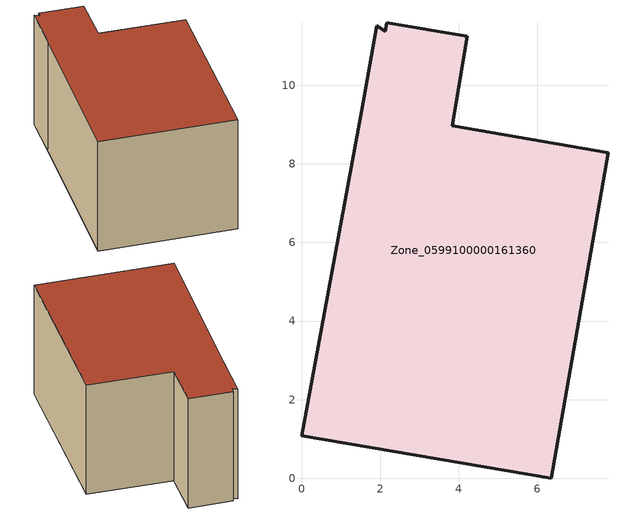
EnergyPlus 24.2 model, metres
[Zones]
Zone_0599100000161360
 floor ground (C_G): 0,1.08 1.54,9.36 1.91,11.52 2.12,11.37 2.17,11.59 4.22,11.24 3.84,8.97 7.8,8.28 6.36,0 z0
 wall outside (C_F): 3.84,8.97 4.22,11.24 2.17,11.59 2.12,11.37 1.91,11.52 1.54,9.36 0,1.08 6.36,0 7.8,8.28 3.84,8.97 z0:5.77
 roof outside (C_R): 4.22,11.24 2.17,11.59 2.12,11.37 1.91,11.52 1.54,9.36 0,1.08 6.36,0 7.8,8.28 3.84,8.97 z5.77
[BUILDING]
Pand.0599100000161360: North Axis=0; Terrain=City; Loads Convergence Tolerance Value=0.04; Temperature Convergence Tolerance Value=0.4; Solar Distribution=FullExterior; Maximum Number of Warmup Days=25; Minimum Number of Warmup Days=1
[Site:Location]
Rotterdam.The.Hague.AP_ZH_NLD Design_Conditions: Latitude=51.96; Longitude=4.45; Time Zone=1; Elevation=-4.5
[SITE:GROUNDTEMPERATURE:BUILDINGSURFACE]
18, 18, 18, 18, 18, 18, 18, 18, 18, 18, 18, 18
[MATERIAL] Thermal Absorptance=0.9; Solar Absorptance=0.7; Visible Absorptance=0.7
Name | Roughness | Thickness | Conductivity | Density | Specific Heat
G.TC.1946-1964 | MediumSmooth | 0.15 | 1 | 540 | 1210
F.TC.1946-1964 | Rough | 0.3 | 0.857143 | 1920 | 840
R.TC.1946-1964 | MediumRough | 0.2 | 0.235294 | 1500 | 1000
[CONSTRUCTION]
C_G: G.TC.1946-1964
C_F: F.TC.1946-1964
C_R: R.TC.1946-1964
[ZONE]
Zone_0599100000161360: Type=1; Multiplier=1; Ceiling Height=Autocalculate; Volume=Autocalculate; Floor Area=autocalculate; Part of Total Floor Area=Yes
[ZONEINFILTRATION:DESIGNFLOWRATE]
Infil_Zone_0599100000161360: Zone or ZoneList or Space or SpaceList=Zone_0599100000161360; Schedule=AlwaysOn; Design Flow Rate Calculation Method=Flow/Area; Flow Rate per Floor Area=0.003; Constant Term Coefficient=1; Temperature Term Coefficient=0; Velocity Term Coefficient=0; Velocity Squared Term Coefficient=0
[HVACTEMPLATE:ZONE:IDEALLOADSAIRSYSTEM]
Zone_0599100000161360: Maximum Heating Supply Air Temperature=50; Minimum Cooling Supply Air Temperature=13; Maximum Heating Supply Air Humidity Ratio=0.0156; Minimum Cooling Supply Air Humidity Ratio=0.0077; Heating Limit=NoLimit; Cooling Limit=NoLimit; Dehumidification Control Type=ConstantSensibleHeatRatio; Cooling Sensible Heat Ratio=0.7; Dehumidification Setpoint=60; Humidification Control Type=None; Humidification Setpoint=30; Outdoor Air Method=None; Outdoor Air Flow Rate per Person=0.00944; Outdoor Air Flow Rate per Zone Floor Area=0; Outdoor Air Flow Rate per Zone=0; Demand Controlled Ventilation Type=None; Outdoor Air Economizer Type=NoEconomizer; Heat Recovery Type=None; Sensible Heat Recovery Effectiveness=0.7; Latent Heat Recovery Effectiveness=0.65
[ZONECONTROL:THERMOSTAT]
ThermostatControl_Zone_0599100000161360: Zone or ZoneList=Zone_0599100000161360; Control Type Schedule=DualSetpointControlType; Control 1=Thermostat_Zone_0599100000161360; Temperature Difference Between Cutout And Setpoint=0
[THERMOSTATSETPOINT:DUALSETPOINT]
Thermostat_Zone_0599100000161360: Heating Setpoint Temperature Schedule=HeatingSetpoint_Zone_0599100000161360; Cooling Setpoint Temperature Schedule=CoolingSetpoint_Zone_0599100000161360
[SCHEDULE:COMPACT]
HeatingSetpoint_Zone_0599100000161360: Through: 12/31, For: AllDays, Until: 24:00, 21
CoolingSetpoint_Zone_0599100000161360: Through: 12/31, For: AllDays, Until: 24:00, 24
DualSetpointControlType: Through: 12/31, For: AllDays, Until: 24:00, 4
AlwaysOn: Through: 12/31, For: AllDays, Until: 24:00, 1
